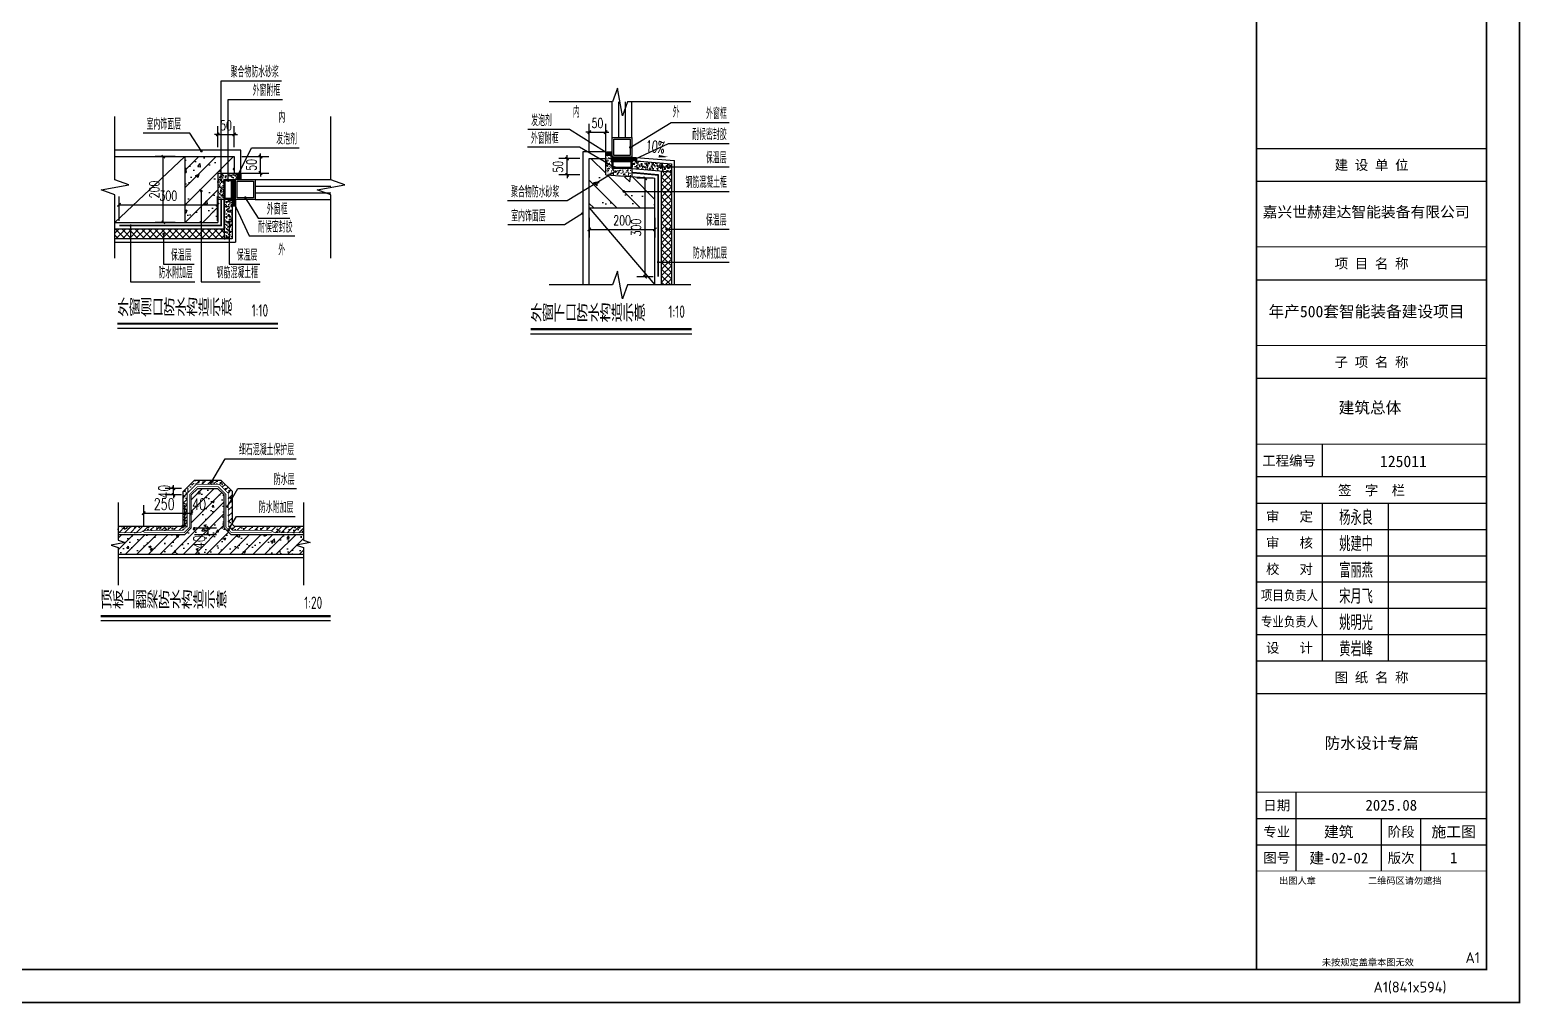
# Model space of a CAD drawing. Extents: x -71615 to 472948, y -67016 to 264410.
# Drawn here: x 227563 to 272948, y 32984 to 62619 of the extents above; entities that cross this region are included whole.
import ezdxf
from ezdxf.enums import TextEntityAlignment as Align

# ---------------------------------------------------------------- set-up
doc = ezdxf.new("R2010")
doc.units = 0
doc.header["$LTSCALE"] = 1000
doc.linetypes.add('DASH', pattern=[0.35, 0.25, -0.1])
doc.layers.get('Defpoints').update_dxf_attribs({"color": 210})
for name, color, linetype in [('0-cxFrame', 155, 'Continuous'), ('A-ANNO-DIMS', 3, 'Continuous'), ('A-ANNO-IDEN', 3, 'Continuous'), ('A-ANNO-IDEN-TEXT', 3, 'Continuous'), ('A-ANNO-TEXT', 7, 'Continuous'), ('A-COLU-CONC-HATC', 252, 'Continuous'), ('A-SURFACE', 211, 'Continuous'), ('A-WALL', 4, 'Continuous'), ('A-防水层', 1, 'Continuous'), ('PUB_TEXT', 7, 'Continuous'), ('qianming', 155, 'Continuous')]:
    doc.layers.add(name, color=color, linetype=linetype)
doc.layers.add('0-cxText', color=131, linetype='Continuous', lineweight=25)
doc.styles.add('_TCH_DIM', font='SIMPLEX', dxfattribs={"bigfont": 'GBCBIG'})
doc.styles.add('_TCH_DIM_T3', font='SIMPLEX', dxfattribs={"width": 0.705882, "bigfont": 'GBCBIG'})
doc.styles.add('BZHZ', font='bzxw', dxfattribs={"width": 0.8, "bigfont": 'bzhz'})
doc.styles.add('cx_biaoti', font='')
doc.styles.add('cx_tuming', font='simhei.ttf')
doc.styles.add('cx_tuqian1', font='')
doc.styles.add('黑体', font='@TSSDENG', dxfattribs={"width": 0.9, "bigfont": '@TSSDCHN'})
doc.styles.get('cx_biaoti').set_extended_font_data('SimSun')
doc.styles.get('cx_tuqian1').set_extended_font_data('SimSun')
doc.dimstyles.new('_TCH_ARCH&&10', dxfattribs={"dimtxt": 29.75, "dimasz": 10, "dimexe": 25, "dimexo": 30, "dimgap": 12.625, "dimtad": 1, "dimdec": 0, "dimzin": 0, "dimdsep": 46, "dimtxsty": '_TCH_DIM_T3', "dimblk": 'ARCHTICK', "dimcen": 0.09, "dimclrt": 7, "dimazin": 2, "dimtfac": 1, "dimtdec": 0, "dimtix": 1, "dimtmove": 2, "dimatfit": 3, "dimfxl": 0, "dimtolj": 1, "dimtzin": 0, "dimarcsym": 0})
doc.dimstyles.new('_TCH_ARCH&&20', dxfattribs={"dimtxt": 70, "dimasz": 20, "dimexe": 50, "dimexo": 60, "dimgap": 20, "dimtad": 1, "dimdec": 0, "dimzin": 0, "dimdsep": 46, "dimtxsty": '_TCH_DIM_T3', "dimblk": 'ARCHTICK', "dimcen": 0.09, "dimclrt": 7, "dimazin": 2, "dimtfac": 1, "dimtdec": 0, "dimtix": 1, "dimtmove": 2, "dimatfit": 3, "dimfxl": 0, "dimtolj": 1, "dimtzin": 0, "dimarcsym": 0})
pattern_1 = [(37.5, (-83567.703, 205329.985), (-0.37796015, 11.5609426), [0, -9.12, 0, -10.2, 0, -9.75]), (7.5, (-83567.703, 205329.985), (10.6186602, 16.9328764), [0, -4.92, 0, -8.22, 0, -3.15]), (327.5, (-83575.083, 205329.985), (18.68485117, 0.0339543), [0, -3, 0, -10.8, 0, -14.1]), (317.5, (-83575.083, 205329.985), (18.0367596, 5.2660534), [0, -1.5, 0, -7.08, 0, -8.1])]

# ---------------------------------------------------------------- blocks, each defined once
blk = doc.blocks.new('_ArchTick')
at = {"color": 0, "linetype": 'ByBlock', "const_width": 0.4}
blk.add_lwpolyline([(-0.5, -0.5), (0.5, 0.5)], dxfattribs=at)
blk = doc.blocks.new('*D42')
at = {"layer": 'A-ANNO-DIMS', "color": 0, "lineweight": -2}
for p, q in [((181, 405), (181, 415)), ((219.5, 405), (156, 405)), ((181, 355), (181, 405)), ((219.5, 355), (156, 355)), ((181, 355), (181, 345))]:
    blk.add_line(p, q, dxfattribs=at)
at = {"layer": 'Defpoints', "color": 0}
for p in [(181, 405), (249.5, 405), (249.5, 355)]:
    blk.add_point(p, dxfattribs=at)
at = {"layer": 'A-ANNO-DIMS', "color": 0, "lineweight": -2, "xscale": 10, "yscale": 10, "zscale": 10}
for p, rotation in [((181, 405), 270), ((181, 355), 90)]:
    blk.add_blockref('_ArchTick', p, dxfattribs=dict(at, rotation=rotation))
at = {"layer": 'A-ANNO-DIMS', "color": 7, "insert": (153.5, 380), "char_height": 29.75, "attachment_point": 5, "rotation": 90, "style": '_TCH_DIM_T3'}
blk.add_mtext('\\A1;50', dxfattribs=at)
blk = doc.blocks.new('*D43')
at = {"layer": 'A-ANNO-DIMS', "color": 0, "lineweight": -2}
for p, q in [((248.6, 428.8), (248.6, 510.4)), ((298.6, 428.8), (298.6, 510.4)), ((248.6, 485.4), (238.6, 485.4)), ((248.6, 485.4), (298.6, 485.4)), ((298.6, 485.4), (308.6, 485.4))]:
    blk.add_line(p, q, dxfattribs=at)
at = {"layer": 'Defpoints', "color": 0}
for p in [(298.6, 485.4), (248.6, 398.8), (298.6, 398.8)]:
    blk.add_point(p, dxfattribs=at)
at = {"layer": 'A-ANNO-DIMS', "color": 0, "lineweight": -2, "xscale": 10, "yscale": 10, "zscale": 10}
blk.add_blockref('_ArchTick', (248.6, 485.4), dxfattribs=at)
at = {"layer": 'A-ANNO-DIMS', "color": 0, "lineweight": -2, "xscale": 10, "yscale": 10, "zscale": 10, "rotation": 180}
blk.add_blockref('_ArchTick', (298.6, 485.4), dxfattribs=at)
at = {"layer": 'A-ANNO-DIMS', "color": 7, "insert": (273.6, 512.9), "char_height": 29.75, "attachment_point": 5, "style": '_TCH_DIM_T3'}
blk.add_mtext('\\A1;50', dxfattribs=at)
blk = doc.blocks.new('*D44')
at = {"layer": 'A-ANNO-DIMS', "color": 0, "lineweight": -2}
for p, q in [((248.6, 225), (248.6, 164.3)), ((248.6, 189.3), (448.6, 189.3)), ((448.6, 225), (448.6, 164.3))]:
    blk.add_line(p, q, dxfattribs=at)
at = {"layer": 'Defpoints', "color": 0}
for p in [(248.6, 255), (448.6, 255), (448.6, 189.3)]:
    blk.add_point(p, dxfattribs=at)
at = {"layer": 'A-ANNO-DIMS', "color": 0, "lineweight": -2, "xscale": 10, "yscale": 10, "zscale": 10, "rotation": 180}
blk.add_blockref('_ArchTick', (248.6, 189.3), dxfattribs=at)
at = {"layer": 'A-ANNO-DIMS', "color": 0, "lineweight": -2, "xscale": 10, "yscale": 10, "zscale": 10}
blk.add_blockref('_ArchTick', (448.6, 189.3), dxfattribs=at)
at = {"layer": 'A-ANNO-DIMS', "color": 7, "insert": (348.6, 216.8), "char_height": 29.75, "attachment_point": 5, "style": '_TCH_DIM_T3'}
blk.add_mtext('\\A1;200', dxfattribs=at)
blk = doc.blocks.new('*D45')
at = {"layer": 'A-ANNO-DIMS', "color": 0, "lineweight": -2}
for p, q in [((443, 345), (393.7, 345)), ((418.7, 45), (418.7, 345)), ((443, 45), (393.7, 45))]:
    blk.add_line(p, q, dxfattribs=at)
at = {"layer": 'Defpoints', "color": 0}
for p in [(418.7, 345), (473, 345), (473, 45)]:
    blk.add_point(p, dxfattribs=at)
at = {"layer": 'A-ANNO-DIMS', "color": 0, "lineweight": -2, "xscale": 10, "yscale": 10, "zscale": 10}
for p, rotation in [((418.7, 345), 90), ((418.7, 45), 270)]:
    blk.add_blockref('_ArchTick', p, dxfattribs=dict(at, rotation=rotation))
at = {"layer": 'A-ANNO-DIMS', "color": 7, "insert": (391.2, 195), "char_height": 29.75, "attachment_point": 5, "rotation": 90, "style": '_TCH_DIM_T3'}
blk.add_mtext('\\A1;300', dxfattribs=at)
blk = doc.blocks.new('*D38')
at = {"layer": 'A-ANNO-DIMS', "color": 0, "lineweight": -2}
for p, q in [((523.9, 410.1), (523.9, 473.6)), ((573.9, 410.1), (573.9, 473.6)), ((523.9, 448.6), (513.9, 448.6)), ((523.9, 448.6), (573.9, 448.6)), ((573.9, 448.6), (583.9, 448.6))]:
    blk.add_line(p, q, dxfattribs=at)
at = {"layer": 'Defpoints', "color": 0}
for p in [(573.9, 448.6), (523.9, 380.1), (573.9, 380.1)]:
    blk.add_point(p, dxfattribs=at)
at = {"layer": 'A-ANNO-DIMS', "color": 0, "lineweight": -2, "xscale": 10, "yscale": 10, "zscale": 10}
blk.add_blockref('_ArchTick', (523.9, 448.6), dxfattribs=at)
at = {"layer": 'A-ANNO-DIMS', "color": 0, "lineweight": -2, "xscale": 10, "yscale": 10, "zscale": 10, "rotation": 180}
blk.add_blockref('_ArchTick', (573.9, 448.6), dxfattribs=at)
at = {"layer": 'A-ANNO-DIMS', "color": 7, "insert": (548.9, 476.1), "char_height": 29.75, "attachment_point": 5, "style": '_TCH_DIM_T3'}
blk.add_mtext('\\A1;50', dxfattribs=at)
blk = doc.blocks.new('*D39')
at = {"layer": 'A-ANNO-DIMS', "color": 0, "lineweight": -2}
for p, q in [((597.7, 381), (679.2, 381)), ((654.2, 381), (654.2, 391)), ((654.2, 331), (654.2, 381)), ((597.7, 331), (679.2, 331)), ((654.2, 331), (654.2, 321))]:
    blk.add_line(p, q, dxfattribs=at)
at = {"layer": 'Defpoints', "color": 0}
for p in [(567.7, 381), (654.2, 381), (567.7, 331)]:
    blk.add_point(p, dxfattribs=at)
at = {"layer": 'A-ANNO-DIMS', "color": 0, "lineweight": -2, "xscale": 10, "yscale": 10, "zscale": 10}
for p, rotation in [((654.2, 381), 270), ((654.2, 331), 90)]:
    blk.add_blockref('_ArchTick', p, dxfattribs=dict(at, rotation=rotation))
at = {"layer": 'A-ANNO-DIMS', "color": 7, "insert": (626.7, 356), "char_height": 29.75, "attachment_point": 5, "rotation": 90, "style": '_TCH_DIM_T3'}
blk.add_mtext('\\A1;50', dxfattribs=at)
blk = doc.blocks.new('*D40')
at = {"layer": 'A-ANNO-DIMS', "color": 0, "lineweight": -2}
for p, q in [((393.9, 381), (333.2, 381)), ((358.2, 181), (358.2, 381)), ((393.9, 181), (333.2, 181))]:
    blk.add_line(p, q, dxfattribs=at)
at = {"layer": 'Defpoints', "color": 0}
for p in [(358.2, 381), (423.9, 381), (423.9, 181)]:
    blk.add_point(p, dxfattribs=at)
at = {"layer": 'A-ANNO-DIMS', "color": 0, "lineweight": -2, "xscale": 10, "yscale": 10, "zscale": 10}
for p, rotation in [((358.2, 381), 90), ((358.2, 181), 270)]:
    blk.add_blockref('_ArchTick', p, dxfattribs=dict(at, rotation=rotation))
at = {"layer": 'A-ANNO-DIMS', "color": 7, "insert": (330.7, 281), "char_height": 29.75, "attachment_point": 5, "rotation": 90, "style": '_TCH_DIM_T3'}
blk.add_mtext('\\A1;200', dxfattribs=at)
blk = doc.blocks.new('*D41')
at = {"layer": 'A-ANNO-DIMS', "color": 0, "lineweight": -2}
for p, q in [((223.4, 185.9), (223.4, 259.4)), ((223.4, 234.4), (523.4, 234.4)), ((523.4, 185.9), (523.4, 259.4))]:
    blk.add_line(p, q, dxfattribs=at)
at = {"layer": 'Defpoints', "color": 0}
for p in [(523.4, 234.4), (223.4, 155.9), (523.4, 155.9)]:
    blk.add_point(p, dxfattribs=at)
at = {"layer": 'A-ANNO-DIMS', "color": 0, "lineweight": -2, "xscale": 10, "yscale": 10, "zscale": 10, "rotation": 180}
blk.add_blockref('_ArchTick', (223.4, 234.4), dxfattribs=at)
at = {"layer": 'A-ANNO-DIMS', "color": 0, "lineweight": -2, "xscale": 10, "yscale": 10, "zscale": 10}
blk.add_blockref('_ArchTick', (523.4, 234.4), dxfattribs=at)
at = {"layer": 'A-ANNO-DIMS', "color": 7, "insert": (373.4, 261.9), "char_height": 29.75, "attachment_point": 5, "style": '_TCH_DIM_T3'}
blk.add_mtext('\\A1;300', dxfattribs=at)
blk = doc.blocks.new('*D34')
at = {"layer": 'A-ANNO-DIMS', "color": 0, "lineweight": -2}
for p, q in [((197.6, 362.1), (197.6, 488.5)), ((447.6, 362.1), (447.6, 488.5)), ((197.6, 438.5), (447.6, 438.5))]:
    blk.add_line(p, q, dxfattribs=at)
at = {"layer": 'Defpoints', "color": 0}
for p in [(447.6, 438.5), (197.6, 302.1), (447.6, 302.1)]:
    blk.add_point(p, dxfattribs=at)
at = {"layer": 'A-ANNO-DIMS', "color": 0, "lineweight": -2, "xscale": 20, "yscale": 20, "zscale": 20, "rotation": 180}
blk.add_blockref('_ArchTick', (197.6, 438.5), dxfattribs=at)
at = {"layer": 'A-ANNO-DIMS', "color": 0, "lineweight": -2, "xscale": 20, "yscale": 20, "zscale": 20}
blk.add_blockref('_ArchTick', (447.6, 438.5), dxfattribs=at)
at = {"layer": 'A-ANNO-DIMS', "color": 7, "insert": (322.6, 493.5), "char_height": 70, "attachment_point": 5, "style": '_TCH_DIM_T3'}
blk.add_mtext('\\A1;250', dxfattribs=at)
blk = doc.blocks.new('*D35')
at = {"layer": 'A-ANNO-DIMS', "color": 0, "lineweight": -2}
for p, q in [((447.6, 362.1), (447.6, 488.5)), ((487.6, 362.1), (487.6, 488.5)), ((447.6, 438.5), (487.6, 438.5))]:
    blk.add_line(p, q, dxfattribs=at)
at = {"layer": 'Defpoints', "color": 0}
for p in [(487.6, 438.5), (447.6, 302.1), (487.6, 302.1)]:
    blk.add_point(p, dxfattribs=at)
at = {"layer": 'A-ANNO-DIMS', "color": 0, "lineweight": -2, "xscale": 20, "yscale": 20, "zscale": 20, "rotation": 180}
blk.add_blockref('_ArchTick', (447.6, 438.5), dxfattribs=at)
at = {"layer": 'A-ANNO-DIMS', "color": 0, "lineweight": -2, "xscale": 20, "yscale": 20, "zscale": 20}
blk.add_blockref('_ArchTick', (487.6, 438.5), dxfattribs=at)
at = {"layer": 'A-ANNO-DIMS', "color": 7, "insert": (535.1, 493.5), "char_height": 70, "attachment_point": 5, "style": '_TCH_DIM_T3'}
blk.add_mtext('\\A1;40', dxfattribs=at)
blk = doc.blocks.new('*D36')
at = {"layer": 'A-ANNO-DIMS', "color": 0, "lineweight": -2}
for p, q in [((507.6, 349.8), (641, 349.8)), ((507.6, 309.8), (641, 309.8)), ((591, 309.8), (591, 349.8))]:
    blk.add_line(p, q, dxfattribs=at)
at = {"layer": 'Defpoints', "color": 0}
for p in [(447.6, 349.8), (447.6, 309.8), (591, 349.8)]:
    blk.add_point(p, dxfattribs=at)
at = {"layer": 'A-ANNO-DIMS', "color": 0, "lineweight": -2, "xscale": 20, "yscale": 20, "zscale": 20}
for p, rotation in [((591, 349.8), 90), ((591, 309.8), 270)]:
    blk.add_blockref('_ArchTick', p, dxfattribs=dict(at, rotation=rotation))
at = {"layer": 'A-ANNO-DIMS', "color": 7, "insert": (536, 262.4), "char_height": 70, "attachment_point": 5, "rotation": 90, "style": '_TCH_DIM_T3'}
blk.add_mtext('\\A1;40', dxfattribs=at)
blk = doc.blocks.new('*D37')
at = {"layer": 'A-ANNO-DIMS', "color": 0, "lineweight": -2}
for p, q in [((427.6, 589.8), (328.4, 589.8)), ((427.6, 549.8), (328.4, 549.8)), ((378.4, 589.8), (378.4, 609.8)), ((378.4, 549.8), (378.4, 589.8)), ((378.4, 549.8), (378.4, 529.8))]:
    blk.add_line(p, q, dxfattribs=at)
at = {"layer": 'Defpoints', "color": 0}
for p in [(378.4, 589.8), (487.6, 589.8), (487.6, 549.8)]:
    blk.add_point(p, dxfattribs=at)
at = {"layer": 'A-ANNO-DIMS', "color": 0, "lineweight": -2, "xscale": 20, "yscale": 20, "zscale": 20}
for p, rotation in [((378.4, 589.8), 270), ((378.4, 549.8), 90)]:
    blk.add_blockref('_ArchTick', p, dxfattribs=dict(at, rotation=rotation))
at = {"layer": 'A-ANNO-DIMS', "color": 7, "insert": (323.4, 569.8), "char_height": 70, "attachment_point": 5, "rotation": 90, "style": '_TCH_DIM_T3'}
blk.add_mtext('\\A1;40', dxfattribs=at)
blk = doc.blocks.new('zjcx_lan_qianzi(Dragon)')
for p, q in [((-7000, 4800), (0, 4800)), ((-5000, 4800), (-5000, 0)), ((-3000, 4800), (-3000, 0)), ((-7000, 4000), (0, 4000)), ((-7000, 3200), (0, 3200)), ((-7000, 2400), (0, 2400)), ((-7000, 1600), (0, 1600)), ((-7000, 800), (0, 800))]:
    blk.add_line(p, q)
at = {"const_width": 30}
blk.add_lwpolyline([(-7000, 5600), (0, 5600)], dxfattribs=at)
blk.add_lwpolyline([(-7000, 5600), (0, 5600), (0, 0), (-7000, 0)], close=True, dxfattribs=at)
at = {"style": 'cx_biaoti'}
for s, p in [('签  字  栏', (-3500, 5200)), ('审   定', (-6000, 4400)), ('审   核', (-6000, 3600)), ('校   对', (-6000, 2800)), ('设   计', (-6000, 400))]:
    blk.add_text(s, height=300, dxfattribs=at).set_placement(p, align=Align.MIDDLE)
at = {"style": 'cx_biaoti', "width": 0.85}
for s, p in [('项目负责人', (-6000, 2000)), ('专业负责人', (-6000, 1200))]:
    blk.add_text(s, height=300, dxfattribs=at).set_placement(p, align=Align.MIDDLE)
blk = doc.blocks.new('T-签字(Dragon)')
at = {"layer": '0-cxFrame'}
blk.add_blockref('zjcx_lan_qianzi(Dragon)', (0, 0), dxfattribs=at)
at = {"layer": 'qianming', "style": 'BZHZ', "width": 0.8}
for s, p in [('杨永良', (-3972, 4384)), ('姚建中', (-3972, 3584)), ('富丽燕', (-3972, 2784)), ('宋月飞', (-3972, 1984)), ('姚明光', (-3972, 1184)), ('黄岩峰', (-3972, 384))]:
    blk.add_text(s, height=450, dxfattribs=at).set_placement(p, align=Align.MIDDLE)
blk = doc.blocks.new('zjcx_lan_tuming(Dragon)')
for p, q in [((-7000, 8400), (0, 8400)), ((-5800, 3000), (-5800, 5400)), ((-7000, 4600), (0, 4600)), ((-3200, 3000), (-3200, 4600)), ((-2000, 3000), (-2000, 4600)), ((-7000, 3800), (0, 3800))]:
    blk.add_line(p, q)
at = {"const_width": 30}
for points in [[(-7000, 9400), (0, 9400)], [(-7000, 5400), (0, 5400)], [(-7000, 3000), (0, 3000)], [(-7000, 0), (0, 0)]]:
    blk.add_lwpolyline(points, dxfattribs=at)
blk.add_lwpolyline([(-7000, 9400), (0, 9400), (0, 0), (-7000, 0)], close=True)
at = {"style": 'cx_biaoti'}
for s, p in [('图 纸 名 称', (-3500, 8900)), ('日期', (-6388, 5000)), ('专业', (-6388, 4200)), ('阶段', (-2600, 4200)), ('图号', (-6388, 3400)), ('版次', (-2600, 3400))]:
    blk.add_text(s, height=300, dxfattribs=at).set_placement(p, align=Align.MIDDLE)
for s, p in [('出图人章', (-6316, 2607)), ('二维码区请勿遮挡', (-3609, 2607)), ('未按规定盖章本图无效', (-5013, 120))]:
    blk.add_text(s, height=200, dxfattribs=at).set_placement(p)
blk = doc.blocks.new('T-图签(Dragon)')
blk.add_blockref('zjcx_lan_tuming(Dragon)', (0, 0))
at = {"color": 3, "style": 'cx_biaoti'}
for s, p in [('2025.08', (-2900, 5000)), ('建筑', (-4500, 4200)), ('施工图', (-1000, 4200))]:
    blk.add_text(s, height=330, dxfattribs=at).set_placement(p, align=Align.MIDDLE)
blk = doc.blocks.new('zjcx_lan_xiangmu(Dragon)')
for p, q in [((-7000, 9000), (0, 9000)), ((-7000, 6000), (0, 6000)), ((-7000, 3000), (0, 3000)), ((-5000, 1000), (-5000, 0))]:
    blk.add_line(p, q)
at = {"const_width": 30}
for points in [[(-7000, 10000), (0, 10000)], [(-7000, 7000), (0, 7000)], [(-7000, 7000), (0, 7000)], [(-7000, 4000), (0, 4000)], [(-7000, 4000), (0, 4000)], [(-7000, 1000), (0, 1000)], [(-7000, 0), (0, 0)]]:
    blk.add_lwpolyline(points, dxfattribs=at)
blk.add_lwpolyline([(-7000, 10000), (0, 10000), (0, 0), (-7000, 0)], close=True)
at = {"style": 'cx_biaoti'}
for s, p in [('建 设 单 位', (-3500, 9500)), ('项 目 名 称', (-3500, 6500)), ('子 项 名 称', (-3500, 3500)), ('工程编号', (-6013, 500))]:
    blk.add_text(s, height=300, dxfattribs=at).set_placement(p, align=Align.MIDDLE)
blk = doc.blocks.new('T-项目(Dragon)')
blk.add_blockref('zjcx_lan_xiangmu(Dragon)', (0, 0))
at = {"color": 3, "style": 'cx_tuming'}
for s, height, p in [('嘉兴世赫建达智能装备有限公司', 330, (-6816, 7901)), ('年产500套智能装备建设项目 ', 350, (-6638, 4859)), ('建筑总体', 350, (-4504, 1933)), ('125011', 350, (-3245, 297))]:
    blk.add_text(s, height=height, dxfattribs=at).set_placement(p)
blk = doc.blocks.new('zjcx_T1(Dragon)')
at = {"layer": '0-cxFrame', "const_width": 50}
blk.add_lwpolyline([(-7000, 0), (0, 0), (0, 57400), (-7000, 57400)], close=True, dxfattribs=at)
at = {"layer": '0-cxFrame'}
for name, p in [('T-项目(Dragon)', (0, 15000)), ('T-签字(Dragon)', (0, 9400)), ('T-图签(Dragon)', (0, 0))]:
    blk.add_blockref(name, p, dxfattribs=at)
blk = doc.blocks.new('TK22.A1 L(Dragon)')
at = {"layer": '0-cxFrame', "color": 7, "const_width": 0.5}
blk.add_lwpolyline([(0, 0), (-841, 0), (-841, 594), (0, 594)], close=True, dxfattribs=at)
at = {"layer": '0-cxFrame', "const_width": 0.5}
for points in [[(-80, 10), (-821, 10), (-821, 584), (-80, 584)], [(-10, 10), (-80, 10), (-80, 584), (-10, 584)]]:
    blk.add_lwpolyline(points, close=True, dxfattribs=at)
at = {"layer": '0-cxFrame', "xscale": 0.01, "yscale": 0.01, "zscale": 0.01}
blk.add_blockref('zjcx_T1(Dragon)', (-10, 10), dxfattribs=at)
at = {"style": '黑体', "flags": 4}
blk.add_attdef('图幅', text='', height=3.3, dxfattribs=at).set_placement((-40, 3), align=Align.RIGHT)
at = {"layer": '0-cxFrame', "style": '黑体'}
blk.add_text('(841x594)', height=3.3, dxfattribs=at).set_placement((-40, 3))
at = {"layer": '0-cxText', "flags": 4}
for tag, height, style, p in [('建设单位', 3.5, 'cx_tuming', (-45, 240)), ('项目名称', 3.5, 'cx_tuming', (-45, 210)), ('子项名称', 3.5, 'cx_tuming', (-45, 180)), ('工程编号', 3.3, 'cx_tuqian1', (-35, 165)), ('图名1', 3.5, 'cx_tuming', (-45, 87)), ('图名2', 3.5, 'cx_tuming', (-45, 79)), ('图名3', 3.5, 'cx_tuming', (-45, 71)), ('出图日期', 3.3, 'cx_tuqian1', (-39, 60)), ('专业', 3.3, 'cx_tuqian1', (-55, 52)), ('图号', 3.3, 'cx_tuqian1', (-55, 44)), ('版次', 3.3, 'cx_tuqian1', (-20, 44))]:
    blk.add_attdef(tag, text='', height=height, dxfattribs=dict(at, style=style)).set_placement(p, align=Align.MIDDLE)
at = {"layer": 'Defpoints', "color": 6, "flags": 4}
for tag, height, style, p in [('tufu', 3.3, '黑体', (-12, 12)), ('dwfname', 4, 'cx_tuqian1', (-80, 3))]:
    blk.add_attdef(tag, text='', height=height, dxfattribs=dict(at, style=style)).set_placement(p, align=Align.RIGHT)
blk = doc.blocks.new('20211012.22541711')
at = {"layer": 'A-COLU-CONC-HATC'}
h = blk.add_hatch(color=256, dxfattribs=at)
h.dxf.hatch_style = 1
h.paths.add_polyline_path([(298.6, 425), (298.6, 415), (318.6, 415), (318.6, 425)])
h = blk.add_hatch(dxfattribs=at)
h.set_pattern_fill('砂灰土', color=256, scale=3, angle=90)
h.set_pattern_definition([(127.5, (-204700.398, -83736.557), (-11.5609426, -0.37796015), [0, -9.12, 0, -10.2, 0, -9.75]), (97.5, (-204700.398, -83736.557), (-16.9328764, 10.6186602), [0, -4.92, 0, -8.22, 0, -3.15]), (57.5, (-204700.398, -83743.937), (-0.0339543, 18.68485117), [0, -3, 0, -10.8, 0, -14.1]), (47.5, (-204700.398, -83743.937), (-5.2660534, 18.0367596), [0, -1.5, 0, -7.08, 0, -8.1])])
h.paths.add_polyline_path([(318.6, 375), (318.6, 399), (318.6, 409), (318.6, 415), (298.6, 415), (298.6, 405), (298.6, 355), (378.6, 349.7), (378.6, 375)])
h = blk.add_hatch(dxfattribs=at)
h.set_pattern_fill('HONEY', color=256, angle=90)
h.set_pattern_definition([(90, (-204700.3977, -83736.5574), (-1.374815, 2.38125), [1.5875, -3.175]), (210, (-204700.3977, -83736.5574), (-1.374815493, -2.3812497155), [1.5875, -3.175]), (150, (-204700.3977, -83736.5574), (-2.749630493, 2.845e-07), [-3.175, 1.5875])])
h.paths.add_polyline_path([(318.6, 409), (318.6, 399), (378.6, 399), (378.6, 409)])
h = blk.add_hatch(color=256, dxfattribs=at)
h.dxf.hatch_style = 1
h.paths.add_polyline_path([(393.6, 407.8), (378.6, 409), (378.6, 399), (393.6, 397.7)])
h = blk.add_hatch(dxfattribs=at)
h.set_pattern_fill('钢筋混凝土', color=256, scale=20, angle=90)
h.set_pattern_definition([(135, (0, 0), (-35.3553, -35.3553), []), (140, (0, 0), (12.55, 143.452), [15, -165]), (85, (0, 0), (-150.44, -27.75), [12, -132]), (190.451, (1.05, 11.95), (-137.888, 115.702), [12.748, -140.228]), (136.184, (-40, 0), (33.104, 213.45), [22.5, -247.5]), (186.636, (-37.24, 17.79), (-194.824, 186.93), [19.12, -210.34]), (81.184, (-40, 0), (-194.82, 186.93), [18, -198]), (111, (-30, 20), (80.524, 119.381), [15, -165]), (56, (-30, 20), (-145.03, 48.663), [12, -132]), (161.451, (-23.29, 29.95), (-64.506, 168.045), [12.748, -140.228]), (127.5, (0, 0), (-66.5788, 2.432), [0, -130.4, 0, -134, 0, -132.5]), (97.5, (0, 0), (-78.882, 52.614), [0, -76.4, 0, -127.4, 0, -50.5]), (57.5, (0, -44.6), (4.511, 106.7645), [0, -50, 0, -156, 0, -207]), (47.5, (0, -64.6), (-20.021, 116.637), [0, -65, 0, -103.6, 0, -147])])
h.paths.add_polyline_path([(298.6, 355), (298.6, 405), (248.6, 405), (248.6, 255), (448.6, 255), (448.6, 345)])
h = blk.add_hatch(dxfattribs=at)
h.set_pattern_fill('砂灰土', color=256, scale=3, angle=90)
h.set_pattern_definition([(127.5, (-103156.666, 201627.392), (-11.5609426, -0.37796015), [0, -9.12, 0, -10.2, 0, -9.75]), (97.5, (-103156.666, 201627.392), (-16.9328764, 10.6186602), [0, -4.92, 0, -8.22, 0, -3.15]), (57.5, (-103156.666, 201620.012), (-0.0339543, 18.68485117), [0, -3, 0, -10.8, 0, -14.1]), (47.5, (-103156.666, 201620.012), (-5.2660534, 18.0367596), [0, -1.5, 0, -7.08, 0, -8.1])])
h.paths.add_polyline_path([(378.6, 399), (378.6, 375), (498.6, 365), (498.6, 389)])
h = blk.add_hatch(dxfattribs=at)
h.set_pattern_fill('多孔材料', color=256, scale=5, angle=90)
h.set_pattern_definition([(135, (-204700.398, -83726.557), (-10.0000102, -10.0000102), []), (225, (-204700.398, -83726.557), (10.0000102, -10.0000102), [])])
h.paths.add_polyline_path([(498.6, 365), (468.6, 367.5), (468.6, 20.2), (498.6, 20.2)])
for p, q in [((318.6, 469), (318.6, 577.2)), ((338.6, 469), (338.6, 577.2)), ((358.6, 469), (358.6, 577.2)), ((378.6, 469), (378.6, 577.2)), ((318.6, 399), (318.6, 409)), ((378.6, 399), (378.6, 409)), ((378.6, 375), (378.6, 349.7))]:
    blk.add_line(p, q)
for points in [[(318.6, 409), (318.6, 469), (378.6, 469), (378.6, 409)], [(323.6, 414), (323.6, 464), (373.6, 464), (373.6, 414)], [(318.6, 375), (318.6, 399), (378.6, 399), (378.6, 375)], [(321.6, 378), (321.6, 396), (375.6, 396), (375.6, 378)]]:
    blk.add_lwpolyline(points, close=True)
at = {"linetype": 'DASH', "const_width": 5}
blk.add_lwpolyline([(458.6, 45), (458.6, 355), (378.6, 362.3)], dxfattribs=at)
at = {"layer": 'A-ANNO-IDEN'}
for points in [[(558, 577.2), (364.6, 577.2), (349.3, 535.2), (334.5, 619.2), (319.6, 577.2), (126.1, 577.2)], [(558, 20.2), (364.6, 20.2), (349.3, -21.8), (334.5, 62.2), (319.6, 20.2), (126.1, 20.2)]]:
    blk.add_lwpolyline(points, dxfattribs=at)
blk.add_lwpolyline([(401.5, 416.8, 0, 0, 0), (490.2, 409.7, 0, 8, 0), (460.3, 412.1, 0, 0, 0)], format="xyseb", dxfattribs=at)
at = {"layer": 'A-ANNO-IDEN-TEXT'}
for p, q in [((373.6, 439), (498.1, 514.5)), ((498.1, 514.5), (674.5, 514.5)), ((188.3, 493.5), (61.1, 493.5)), ((330.2, 404.3), (188.3, 493.5)), ((219, 439.3), (60.7, 439.3)), ((325.7, 378), (219, 439.3)), ((389.5, 403.7), (490.2, 450.8)), ((490.2, 450.8), (674.5, 450.8)), ((328.8, 365.3), (181.2, 276)), ((468.6, 379.8), (581.5, 379.8)), ((581.5, 379.8), (674.5, 379.8)), ((181.2, 276), (0, 276)), ((353.6, 305), (614, 305)), ((614, 305), (674.5, 305)), ((227.6, 237.7), (172.7, 202.8)), ((172.7, 202.8), (0.2, 202.8)), ((483.9, 190.1), (560.3, 190.1)), ((560.3, 190.1), (674.5, 190.1)), ((458.6, 89.4), (614, 89.4)), ((614, 89.4), (674.5, 89.4))]:
    blk.add_line(p, q, dxfattribs=at)
at = {"layer": 'A-ANNO-IDEN-TEXT', "const_width": 4}
for points in [[(371.9, 438, 1), (375.3, 440, 1)], [(327.4, 377, 1), (324, 379, 1)], [(330.5, 366.4, 1), (327.1, 364.3, 1)], [(331.9, 403.2, 1), (328.5, 405.4, 1)], [(387.7, 402.8, 1), (391.3, 404.5, 1)], [(466.6, 379.8, 1), (470.6, 379.8, 1)], [(351.6, 305, 1), (355.6, 305, 1)], [(229.3, 238.8, 1), (225.9, 236.6, 1)], [(481.9, 190.1, 1), (485.9, 190.1, 1)], [(456.6, 89.4, 1), (460.6, 89.4, 1)]]:
    blk.add_lwpolyline(points, format="xyb", close=True, dxfattribs=at)
at = {"layer": 'A-COLU-CONC-HATC'}
blk.add_line((248.6, 255), (448.6, 20.2), dxfattribs=at)
at = {"layer": 'A-SURFACE'}
for p, q in [((298.6, 425), (318.6, 425)), ((298.6, 405), (298.6, 425)), ((298.6, 415), (318.6, 415)), ((378.6, 409), (508.6, 399)), ((378.6, 399), (498.6, 389)), ((378.6, 375), (498.6, 365)), ((393.6, 397.7), (393.6, 407.8)), ((468.6, 20.2), (468.6, 367.5)), ((498.6, 389), (498.6, 20.2)), ((508.6, 20.2), (508.6, 399))]:
    blk.add_line(p, q, dxfattribs=at)
blk.add_lwpolyline([(298.6, 425), (228.6, 425), (228.6, 20.2)], dxfattribs=at)
at = {"layer": 'A-WALL'}
for p, q in [((248.6, 20.2), (248.6, 405)), ((248.6, 405), (298.6, 405)), ((298.6, 355), (298.6, 405)), ((298.6, 355), (448.6, 345)), ((448.6, 20.2), (448.6, 345)), ((248.6, 255), (448.6, 255))]:
    blk.add_line(p, q, dxfattribs=at)
at = {"layer": 'A-ANNO-IDEN-TEXT', "color": 7, "style": '_TCH_DIM', "width": 0.6}
for s, p in [('内', (198.5, 529.9)), ('外', (502.6, 529.9))]:
    blk.add_text(s, height=35, dxfattribs=at).set_placement(p)
at = {"layer": 'A-ANNO-TEXT', "style": '_TCH_DIM', "width": 0.6}
for s, p in [('外窗框', (604.3, 525)), ('发泡剂', (71.6, 504)), ('耐候密封胶', (562.2, 461.3)), ('外窗附框', (71.2, 449.8)), ('保温层', (603.8, 390.3)), ('聚合物防水砂浆', (10.5, 286.5)), ('钢筋混凝土框', (541.6, 315.5)), ('室内饰面层', (10.7, 213.3)), ('保温层', (603.8, 200.6)), ('防水附加层', (563.6, 99.9))]:
    blk.add_text(s, height=35, dxfattribs=at).set_placement(p)
blk.add_text('10%%%', height=35, rotation=355.4665, dxfattribs=at).set_placement((419.7, 425.8))
at = {"layer": 'A-ANNO-DIMS'}
for p1, p2, distance, picture, middle in [((248.6, 398.8), (298.6, 398.8), 86.6, '*D43', (273.6, 512.9)), ((249.5, 355), (249.5, 405), 68.5, '*D42', (153.5, 380)), ((473, 45), (473, 345), 54.3, '*D45', (391.2, 195)), ((248.6, 255), (448.6, 255), -65.7, '*D44', (348.6, 216.8))]:
    dim = blk.add_aligned_dim(p1=p1, p2=p2, distance=distance, dimstyle='_TCH_ARCH&&10', dxfattribs=at)
    dim.commit()
    dim.dimension.update_dxf_attribs({"geometry": picture, "text_midpoint": middle})
blk = doc.blocks.new('20211012.22443661')
at = {"layer": 'A-COLU-CONC-HATC'}
h = blk.add_hatch(dxfattribs=at)
h.set_pattern_fill('钢筋混凝土', color=256, scale=15)
h.set_pattern_definition([(45, (0, 0), (-26.5165, 26.5165), []), (50, (0, 0), (107.589, -9.413), [11.25, -123.75]), (355, (0, 0), (-20.813, 112.829), [9, -99]), (100.451, (8.97, -0.78), (86.776, 103.416), [9.561, -105.171]), (46.184, (0, 30), (160.086, -24.828), [16.875, -185.625]), (96.636, (13.34, 27.93), (140.2, 146.118), [14.34, -157.757]), (351.184, (0, 30), (140.2, 146.118), [13.5, -148.5]), (21, (15, 22.5), (89.536, -60.393), [11.25, -123.75]), (326, (15, 22.5), (36.497, 108.773), [9, -99]), (71.451, (22.46, 17.47), (126.033, 48.38), [9.561, -105.171]), (37.5, (0, 0), (1.824, 49.934), [0, -97.8, 0, -100.5, 0, -99.375]), (7.5, (0, 0), (39.4604, 59.1618), [0, -57.3, 0, -95.55, 0, -37.875]), (327.5, (-33.45, 0), (80.0734, -3.3832), [0, -37.5, 0, -117, 0, -155.25]), (317.5, (-48.45, 0), (87.478, 15.016), [0, -48.75, 0, -77.7, 0, -110.25])])
h.paths.add_polyline_path([(523.9, 331), (573.9, 331), (573.9, 381), (423.9, 381), (423.9, 181), (523.9, 181)])
h = blk.add_hatch(dxfattribs=at)
h.set_pattern_fill('砂灰土', color=256, scale=3)
h.set_pattern_definition(pattern_1)
h.paths.add_polyline_path([(543.9, 311), (567.9, 311), (577.9, 311), (583.9, 311), (583.9, 331), (573.9, 331), (523.9, 331), (523.9, 251), (543.9, 251)])
h = blk.add_hatch(color=256, dxfattribs=at)
h.dxf.hatch_style = 1
h.paths.add_polyline_path([(593.9, 331), (583.9, 331), (583.9, 311), (593.9, 311)])
h = blk.add_hatch(dxfattribs=at)
h.set_pattern_fill('HONEY', color=256)
h.set_pattern_definition([(0, (-83567.7034, 205329.9848), (2.38125, 1.374815), [1.5875, -3.175]), (120, (-83567.7034, 205329.9848), (-2.3812497155, 1.374815493), [1.5875, -3.175]), (60, (-83567.7034, 205329.9848), (2.845e-07, 2.749630493), [-3.175, 1.5875])])
h.paths.add_polyline_path([(577.9, 311), (567.9, 311), (567.9, 251), (577.9, 251)])
h = blk.add_hatch(dxfattribs=at)
h.set_pattern_fill('砂灰土', color=256, scale=3)
h.set_pattern_definition(pattern_1)
h.paths.add_polyline_path([(567.9, 251), (543.9, 251), (543.9, 161), (543.9, 131), (567.9, 131)])
h = blk.add_hatch(color=256, dxfattribs=at)
h.dxf.hatch_style = 1
h.paths.add_polyline_path([(577.9, 251), (567.9, 251), (567.9, 231), (577.9, 231)])
h = blk.add_hatch(dxfattribs=at)
h.set_pattern_fill('多孔材料', color=256, scale=5)
h.set_pattern_definition([(45, (-83557.703, 205329.985), (-10.0000102, 10.0000102), []), (135, (-83557.703, 205329.985), (-10.0000102, -10.0000102), [])])
h.paths.add_polyline_path([(210.9, 161), (210.9, 131), (543.9, 131), (543.9, 161)])
for p, q in [((567.9, 311), (577.9, 311)), ((637.9, 311), (868.6, 311)), ((637.9, 291), (868.6, 291)), ((543.9, 251), (523.9, 251)), ((567.9, 251), (577.9, 251)), ((637.9, 271), (868.6, 271)), ((637.9, 251), (868.6, 251))]:
    blk.add_line(p, q)
for points in [[(543.9, 311), (567.9, 311), (567.9, 251), (543.9, 251)], [(546.9, 308), (564.9, 308), (564.9, 254), (546.9, 254)], [(577.9, 311), (637.9, 311), (637.9, 251), (577.9, 251)], [(582.9, 306), (632.9, 306), (632.9, 256), (582.9, 256)]]:
    blk.add_lwpolyline(points, close=True)
at = {"linetype": 'DASH', "const_width": 5}
blk.add_lwpolyline([(223.9, 171), (533.9, 171), (533.9, 251)], dxfattribs=at)
at = {"layer": 'A-ANNO-IDEN'}
for points in [[(210.9, 71.6), (210.9, 265), (168.9, 280.3), (252.9, 295.1), (210.9, 310), (210.9, 503.4)], [(868.6, 71.6), (868.6, 265), (826.6, 280.3), (910.6, 295.1), (868.6, 310), (868.6, 503.4)]]:
    blk.add_lwpolyline(points, dxfattribs=at)
at = {"layer": 'A-ANNO-IDEN-TEXT'}
for p, q in [((534.3, 309.4), (534.3, 611.5)), ((534.3, 611.5), (717.8, 611.5)), ((555.9, 308), (555.9, 555.4)), ((555.9, 555.4), (721.5, 555.4)), ((439.3, 452.7), (296.5, 452.7)), ((474.2, 397.8), (439.3, 452.7)), ((573.2, 299.4), (627, 407.5)), ((627, 407.5), (771.8, 407.5)), ((473.8, 276), (473.8, 0)), ((572.5, 240.1), (619.7, 139.4)), ((607.9, 256), (647.4, 193.8)), ((559.2, 182.1), (559.2, 53.7)), ((647.4, 193.8), (743.5, 193.8)), ((258.3, 171), (258.3, 0)), ((359, 145.7), (359, 53.7)), ((619.7, 139.4), (759.1, 139.4)), ((359, 53.7), (452, 53.7)), ((559.2, 53.7), (652.2, 53.7)), ((258.3, 0), (453.9, 0)), ((473.8, 0), (653.5, 0))]:
    blk.add_line(p, q, dxfattribs=at)
at = {"layer": 'A-ANNO-IDEN-TEXT', "const_width": 4}
for points in [[(475.3, 396.1, 1), (473.1, 399.4, 1)], [(473.8, 278, 1), (473.8, 274, 1)], [(534.3, 307.4, 1), (534.3, 311.4, 1)], [(555.9, 306, 1), (555.9, 310, 1)], [(572.3, 297.6, 1), (574, 301.2, 1)], [(571.7, 241.9, 1), (573.4, 238.3, 1)], [(606.8, 257.7, 1), (608.9, 254.3, 1)], [(559.2, 184.1, 1), (559.2, 180.1, 1)], [(258.3, 173, 1), (258.3, 169, 1)], [(359, 147.7, 1), (359, 143.7, 1)]]:
    blk.add_lwpolyline(points, format="xyb", close=True, dxfattribs=at)
at = {"layer": 'A-COLU-CONC-HATC'}
blk.add_line((210.9, 181), (423.9, 381), dxfattribs=at)
at = {"layer": 'A-SURFACE'}
for p, q in [((573.9, 331), (593.9, 331)), ((583.9, 331), (583.9, 311)), ((593.9, 331), (593.9, 311)), ((543.9, 251), (543.9, 131)), ((567.9, 251), (567.9, 131)), ((567.9, 231), (577.9, 231)), ((577.9, 251), (577.9, 121)), ((567.9, 131), (210.9, 131)), ((210.9, 121), (577.9, 121))]:
    blk.add_line(p, q, dxfattribs=at)
for points in [[(593.9, 331), (593.9, 401), (210.9, 401)], [(210.9, 161), (543.9, 161), (543.9, 251)]]:
    blk.add_lwpolyline(points, dxfattribs=at)
at = {"layer": 'A-WALL'}
for p, q in [((210.9, 381), (573.9, 381)), ((423.9, 381), (423.9, 181)), ((573.9, 381), (573.9, 331)), ((523.9, 331), (573.9, 331)), ((523.9, 331), (523.9, 181)), ((210.9, 181), (523.9, 181))]:
    blk.add_line(p, q, dxfattribs=at)
at = {"layer": 'A-ANNO-IDEN-TEXT', "color": 7, "style": '_TCH_DIM', "width": 0.6}
for s, p in [('内', (708.4, 484.6)), ('外', (708.4, 80.3))]:
    blk.add_text(s, height=35, dxfattribs=at).set_placement(p)
at = {"layer": 'A-ANNO-TEXT', "style": '_TCH_DIM', "width": 0.6}
for s, p in [('聚合物防水砂浆', (563.1, 622)), ('外窗附框', (630.3, 565.9)), ('室内饰面层', (307, 463.2)), ('发泡剂', (702.2, 418)), ('外窗框', (673.3, 204.3)), ('耐候密封胶', (646.7, 149.9)), ('保温层', (381.3, 64.2)), ('保温层', (581.5, 64.2)), ('防水附加层', (343.1, 10.5)), ('钢筋混凝土框', (520.7, 10.5))]:
    blk.add_text(s, height=35, dxfattribs=at).set_placement(p)
at = {"layer": 'A-ANNO-DIMS'}
for p1, p2, distance, picture, middle in [((523.9, 380.1), (573.9, 380.1), 68.5, '*D38', (548.9, 476.1)), ((423.9, 181), (423.9, 381), 65.7, '*D40', (330.7, 281)), ((567.7, 331), (567.7, 381), -86.6, '*D39', (626.7, 356)), ((223.4, 155.9), (523.4, 155.9), 78.5, '*D41', (373.4, 261.9))]:
    dim = blk.add_aligned_dim(p1=p1, p2=p2, distance=distance, dimstyle='_TCH_ARCH&&10', dxfattribs=at)
    dim.commit()
    dim.dimension.update_dxf_attribs({"geometry": picture, "text_midpoint": middle})
blk = doc.blocks.new('20211012.20534736')
at = {"layer": 'A-COLU-CONC-HATC'}
h = blk.add_hatch(dxfattribs=at)
h.set_pattern_fill('钢筋混凝土', color=256, scale=10)
h.set_pattern_definition([(45, (0, 0), (-17.67767, 17.67767), []), (50, (0, 0), (71.726, -6.2752), [7.5, -82.5]), (355, (0, 0), (-13.875, 75.2192), [6, -66]), (100.4514, (5.98, -0.52), (57.851, 68.944), [6.374, -70.1142]), (46.184, (0, 20), (106.724, -16.552), [11.25, -123.75]), (96.636, (8.89, 18.62), (93.466, 97.412), [9.561, -105.171]), (351.184, (0, 20), (93.466, 97.412), [9, -99]), (21, (10, 15), (59.6907, -40.262), [7.5, -82.5]), (326, (10, 15), (24.3315, 72.515), [6, -66]), (71.4514, (14.974, 11.645), (84.0223, 32.253), [6.374, -70.1142]), (37.5, (0, 0), (1.216, 33.2894), [0, -65.2, 0, -67, 0, -66.25]), (7.5, (0, 0), (26.307, 39.4412), [0, -38.2, 0, -63.7, 0, -25.25]), (327.5, (-22.3, 0), (53.38224, -2.2555), [0, -25, 0, -78, 0, -103.5]), (317.5, (-32.3, 0), (58.3186, 10.0105), [0, -32.5, 0, -51.8, 0, -73.5])])
h.paths.add_polyline_path([(462.6, 560.2), (517.3, 614.8), (658, 614.8), (712.6, 560.2), (712.6, 360.2), (738, 334.8), (969.5, 334.8), (994, 319.8), (1170.1, 319.8), (1170.1, 359.8), (748.4, 359.8), (737.6, 370.5), (737.6, 570.5), (668.4, 639.8), (506.9, 639.8), (437.6, 570.5), (437.6, 370.5), (426.9, 359.8), (42, 359.8), (42, 319.8), (172.9, 319.8), (210, 334.8), (437.3, 334.8), (462.6, 360.2)])
h = blk.add_hatch(dxfattribs=at)
h.set_pattern_fill('钢筋混凝土', color=256, scale=20)
h.set_pattern_definition([(45, (-99858.257, 187021.466), (-35.355339, 35.355339), []), (50, (-99858.26, 187021.47), (143.452037, -12.55043), [15, -165]), (355, (-99858.26, 187021.47), (-27.75027, 150.43843), [12, -132]), (100.4514, (-99846.3, 187020.42), (115.70188, 137.88791), [12.74804, -140.22842]), (46.1842, (-99858.26, 187061.47), (213.44821, -33.1038), [22.5, -247.5]), (96.6356, (-99840.47, 187058.7), (186.93254, 194.82357), [19.12206, -210.3426]), (351.1842, (-99858.26, 187061.47), (186.9324, 194.82372), [18, -198]), (21, (-99838.26, 187051.47), (119.38141, -80.52378), [15, -165]), (326, (-99838.26, 187051.47), (48.66307, 145.03001), [12, -132]), (71.4514, (-99828.31, 187044.76), (168.04453, 64.5061), [12.74804, -140.22842]), (37.5, (-99858.257, 187021.466), (2.431971, 66.578771), [0, -130.4, 0, -134, 0, -132.5]), (7.5, (-99858.26, 187021.466), (52.613907, 78.882342), [0, -76.4, 0, -127.4, 0, -50.5]), (327.5, (-99902.857, 187021.466), (106.764487, -4.510974), [0, -50, 0, -156, 0, -207]), (317.5, (-99922.86, 187021.47), (116.637234, 20.020996), [0, -65, 0, -103.6, 0, -147])])
h.paths.add_polyline_path([(727.6, 309.8), (687.6, 349.8), (687.6, 549.8), (647.6, 589.8), (527.6, 589.8), (487.6, 549.8), (487.6, 349.8), (447.6, 309.8), (42, 309.8), (42, 274.8), (84, 259.5), (0, 244.7), (42, 229.8), (42, 189.8), (1170.1, 189.8), (1170.1, 229.8), (1128.1, 244.7), (1212.1, 259.5), (1170.1, 274.8), (1170.1, 309.8)])
at = {"layer": 'A-ANNO-IDEN'}
for points in [[(42, 504.7), (42, 274.8), (84, 259.5), (0, 244.7), (42, 229.8), (42, 0)], [(1170.1, 504.7), (1170.1, 274.8), (1212.1, 259.5), (1128.1, 244.7), (1170.1, 229.8), (1170.1, 0)]]:
    blk.add_lwpolyline(points, dxfattribs=at)
at = {"layer": 'A-ANNO-IDEN-TEXT'}
for p, q in [((613.4, 631), (694, 770.6)), ((694, 770.6), (1126.4, 770.6)), ((707.6, 479.2), (771.4, 589.7)), ((771.4, 589.7), (1128.2, 589.7)), ((714.7, 336.9), (762.3, 419.4)), ((762.3, 419.4), (1121, 419.4))]:
    blk.add_line(p, q, dxfattribs=at)
at = {"layer": 'A-ANNO-IDEN-TEXT', "const_width": 8}
for points in [[(611.4, 627.6, 1), (615.4, 634.5, 1)], [(705.6, 475.7, 1), (709.6, 482.7, 1)], [(712.7, 333.4, 1), (716.7, 340.4, 1)]]:
    blk.add_lwpolyline(points, format="xyb", close=True, dxfattribs=at)
at = {"layer": 'A-SURFACE'}
blk.add_line((42, 169.8), (1170.1, 169.8), dxfattribs=at)
at = {"layer": 'A-WALL'}
for p, q in [((437.6, 570.5), (506.9, 639.8)), ((506.9, 639.8), (668.4, 639.8)), ((668.4, 639.8), (737.6, 570.5)), ((437.6, 370.5), (437.6, 570.5)), ((487.6, 549.8), (527.6, 589.8)), ((487.6, 349.8), (487.6, 549.8)), ((527.6, 589.8), (647.6, 589.8)), ((647.6, 589.8), (687.6, 549.8)), ((687.6, 349.8), (687.6, 549.8)), ((737.6, 370.5), (737.6, 570.5)), ((426.9, 359.8), (437.6, 370.5)), ((737.6, 370.5), (748.4, 359.8)), ((42, 359.8), (426.9, 359.8)), ((42, 309.8), (447.6, 309.8)), ((447.6, 309.8), (487.6, 349.8)), ((687.6, 349.8), (727.6, 309.8)), ((727.6, 309.8), (1170.1, 309.8)), ((748.4, 359.8), (1170.1, 359.8)), ((42, 189.8), (1170.1, 189.8))]:
    blk.add_line(p, q, dxfattribs=at)
at = {"layer": 'A-防水层', "linetype": 'DASH', "const_width": 5}
for points in [[(42, 319.8), (172.9, 319.8), (210, 334.8), (437.3, 334.8), (462.6, 360.2), (462.6, 560.2), (517.3, 614.8), (658, 614.8), (712.6, 560.2), (712.6, 360.2), (738, 334.8), (969.5, 334.8), (994, 319.8), (1170.1, 319.8)], [(197.6, 319.8), (443.5, 319.8), (477.6, 354), (477.6, 554), (523.5, 599.8), (651.8, 599.8), (697.6, 554), (697.6, 354), (731.8, 319.8), (977.6, 319.8)]]:
    blk.add_lwpolyline(points, dxfattribs=at)
at = {"layer": 'A-ANNO-TEXT', "style": '_TCH_DIM', "width": 0.6}
for s, p in [('细石混凝土保护层', (778, 791.6)), ('防水层', (990.5, 610.7)), ('防水附加层', (899.3, 440.4))]:
    blk.add_text(s, height=70, dxfattribs=at).set_placement(p)
at = {"layer": 'A-ANNO-DIMS'}
for p1, p2, distance, picture, middle in [((487.6, 549.8), (487.6, 589.8), 109.2, '*D37', (323.4, 569.8)), ((197.6, 302.1), (447.6, 302.1), 136.4, '*D34', (322.6, 493.5))]:
    dim = blk.add_aligned_dim(p1=p1, p2=p2, distance=distance, dimstyle='_TCH_ARCH&&20', dxfattribs=at)
    dim.commit()
    dim.dimension.update_dxf_attribs({"geometry": picture, "text_midpoint": middle})
for base, p1, p2, angle, picture, middle in [((487.6, 438.5), (447.6, 302.1), (487.6, 302.1), 0, '*D35', (535.1, 493.5)), ((591, 349.8), (447.6, 309.8), (447.6, 349.8), 90, '*D36', (536, 262.4))]:
    dim = blk.add_linear_dim(base=base, p1=p1, p2=p2, angle=angle, dimstyle='_TCH_ARCH&&20', dxfattribs=at)
    dim.commit()
    dim.dimension.update_dxf_attribs({"geometry": picture, "text_midpoint": middle, "dimtype": 129})

msp = doc.modelspace()

# ---------------------------------------------------------------- linework, layer by layer
at = {"layer": 'A-ANNO-IDEN', "const_width": 70}
for points in [[(230231, 53673), (235121, 53673)], [(242811, 53506), (247722, 53506)], [(229724, 44771), (236723, 44771)]]:
    msp.add_lwpolyline(points, dxfattribs=at)
at = {"layer": 'A-ANNO-IDEN'}
for points in [[(230231, 53533), (235121, 53533)], [(242811, 53366), (247722, 53366)], [(229724, 44631), (236723, 44631)]]:
    msp.add_lwpolyline(points, dxfattribs=at)

# ---------------------------------------------------------------- block references
at = {"xscale": 10, "yscale": 10, "zscale": 10}
for name, p in [('20211012.22443661', (228047, 54948)), ('20211012.22541711', (242114, 54650))]:
    msp.add_blockref(name, p, dxfattribs=at)
at = {"layer": '0-cxFrame'}
ref = msp.add_blockref('TK22.A1 L(Dragon)', (272923, 33009), dxfattribs=dict(at, xscale=100, yscale=100, zscale=100))
ref.add_attrib('图名2', '防水设计专篇', dxfattribs={"layer": '0-cxText', "height": 350, "style": 'cx_tuming'}).set_placement((268423, 40909), align=Align.MIDDLE)
ref.add_attrib('图号', '建-02-02', dxfattribs={"layer": '0-cxText', "height": 330, "style": 'cx_tuqian1'}).set_placement((267423, 37409), align=Align.MIDDLE)
ref.add_attrib('版次', '1', dxfattribs={"layer": '0-cxText', "height": 330, "style": 'cx_tuqian1'}).set_placement((270923, 37409), align=Align.MIDDLE)
ref.add_attrib('图幅', 'A1', dxfattribs={"layer": '0', "height": 330, "style": '黑体'}).set_placement((268923, 33309), align=Align.RIGHT)
ref.add_attrib('tufu', 'A1', dxfattribs={"layer": 'Defpoints', "color": 6, "height": 330, "style": '黑体'}).set_placement((271723, 34209), align=Align.RIGHT)
at = {"layer": 'A-COLU-CONC-HATC', "xscale": 5, "yscale": 5, "zscale": 5}
msp.add_blockref('20211012.20534736', (230043, 45709), dxfattribs=at)

# ---------------------------------------------------------------- texts
at = {"layer": 'PUB_TEXT', "style": '黑体', "width": 0.7}
for s, height, p in [('外窗侧口防水构造示意', 525.7, (230231, 53896)), ('1:10', 375.5, (234317, 53887)), ('外窗下口防水构造示意', 525.7, (242811, 53729)), ('1:10', 375.5, (247009, 53852)), ('顶板上翻梁防水构造示意', 525.74, (229724, 44994)), ('1:20', 375.5, (235918, 44988))]:
    msp.add_text(s, height=height, dxfattribs=at).set_placement(p)

doc.saveas('drawing.dxf')
